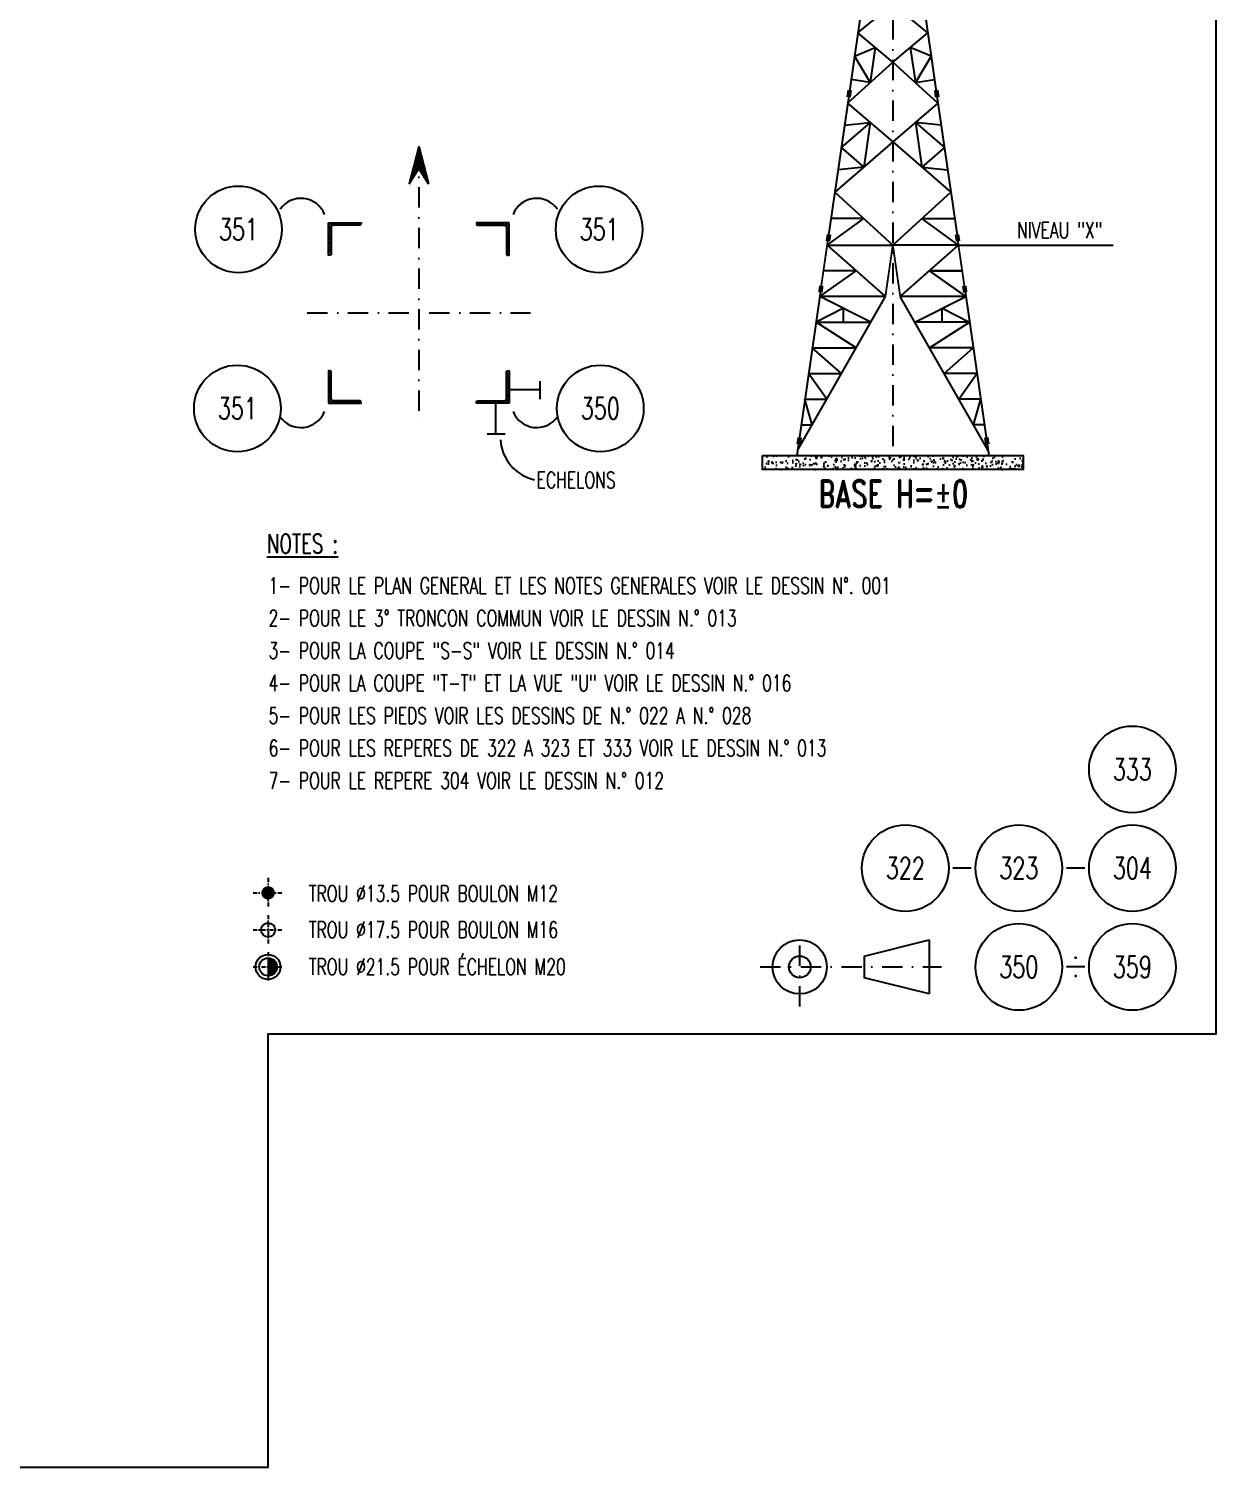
# Model space of a CAD drawing. Extents: x 142141 to 158361, y -133802 to -122322.
# Drawn here: x 153978 to 158361, y -133802 to -128490 of the extents above; entities that cross this region are included whole.
import ezdxf
from ezdxf.enums import TextEntityAlignment as Align

# ---------------------------------------------------------------- set-up
doc = ezdxf.new("R2010")
doc.units = 0
doc.header["$LTSCALE"] = 150
doc.header["$MEASUREMENT"] = 0
doc.linetypes.add('DASHDOT', pattern=[1, 0.5, -0.25, 0, -0.25])
doc.layers.get('0').update_dxf_attribs({"linetype": 'CONTINUOUS'})
for name, color, linetype in [('BOLLINI_1', 7, 'CONTINUOUS'), ('LM', 7, 'CONTINUOUS'), ('LS', 7, 'CONTINUOUS'), ('MZ', 6, 'DASHDOT'), ('NOTATION', 2, 'CONTINUOUS')]:
    doc.layers.add(name, color=color, linetype=linetype)
doc.styles.add('RD', font='ROMAND8.SHX', dxfattribs={"width": 0.7})
doc.styles.add('RQL', font='ROMANS8.SHX', dxfattribs={"width": 0.7})
doc.styles.add('RS', font='ROMANS8.shx', dxfattribs={"width": 0.7})

# ---------------------------------------------------------------- blocks, each defined once
blk = doc.blocks.new('xxx')
blk.add_circle((0, 0), 8)
at = {"color": 3, "style": 'RQL', "width": 0.7}
blk.add_attdef('POS', text='', height=4, dxfattribs=at).set_placement((0, 0), align=Align.MIDDLE)
at = {"style": 'RQL', "width": 0.7, "flags": 1}
for tag, p in [('POS1', (-0.39, -5.42)), ('TIPO', (-0.39, -8.66))]:
    blk.add_attdef(tag, p, '', height=2, dxfattribs=at)
blk = doc.blocks.new('*X18')
at = {"color": 0}
for p, q in [((117084.5, -38783), (117089.4, -38778.2)), ((117084.5, -38790.1), (117091.5, -38783.1)), ((117084.5, -38797.2), (117091.5, -38790.2)), ((117084.5, -38804.3), (117091.5, -38797.3)), ((117084.5, -38811.3), (117091.5, -38804.3)), ((117084.5, -38818.4), (117091.5, -38811.4)), ((117084.5, -38825.5), (117091.5, -38818.5)), ((117084.5, -38832.5), (117091.5, -38825.5)), ((117084.5, -38839.6), (117091.5, -38832.6)), ((117084.5, -38846.7), (117091.5, -38839.7)), ((117084.5, -38853.8), (117091.5, -38846.8)), ((117084.5, -38860.8), (117091.5, -38853.8)), ((117084.5, -38867.9), (117093.6, -38858.8)), ((117091.6, -38867.9), (117098.6, -38860.9)), ((117098.7, -38867.9), (117105.7, -38860.9)), ((117105.7, -38867.9), (117112.7, -38860.9)), ((117112.8, -38867.9), (117119.8, -38860.9)), ((117119.9, -38867.9), (117126.9, -38860.9)), ((117126.9, -38867.9), (117133.9, -38860.9)), ((117134, -38867.9), (117141, -38860.9)), ((117141.1, -38867.9), (117148.1, -38860.9)), ((117148.2, -38867.9), (117155.2, -38860.9)), ((117155.2, -38867.9), (117162.2, -38860.9)), ((117162.3, -38867.9), (117169.3, -38860.9)), ((117169.4, -38867.9), (117174.2, -38863))]:
    blk.add_line(p, q, dxfattribs=at)
blk = doc.blocks.new('12')
at = {"color": 0}
for p, q in [((-1, 0.06), (-0.06, 1)), ((-1, 0.01), (-0.01, 1)), ((-1, -0.03), (0.03, 1)), ((-1, -0.07), (0.07, 1)), ((0.09, -1), (-1, 0.09)), ((0.05, -1), (-1, 0.05)), ((0, -1), (-1, 0)), ((-0.99, 0.16), (-0.16, 0.99)), ((-0.99, 0.11), (-0.11, 0.99)), ((-0.99, -0.11), (0.11, 0.99)), ((-0.99, -0.15), (0.15, 0.99)), ((0.17, -0.99), (-0.99, 0.17)), ((0.13, -0.99), (-0.99, 0.13)), ((-0.98, 0.22), (-0.22, 0.98)), ((-0.98, -0.19), (0.19, 0.98)), ((0.21, -0.98), (-0.98, 0.21)), ((-0.97, -0.23), (0.23, 0.97)), ((0.24, -0.97), (-0.97, 0.24)), ((-0.96, 0.28), (-0.28, 0.96)), ((-0.96, -0.27), (0.27, 0.96)), ((0.28, -0.96), (-0.96, 0.28)), ((-0.95, -0.3), (0.3, 0.95)), ((0.31, -0.95), (-0.95, 0.31)), ((-0.94, 0.34), (-0.34, 0.94)), ((-0.94, -0.33), (0.33, 0.94)), ((0.35, -0.94), (-0.94, 0.35)), ((-0.93, -0.37), (0.37, 0.93)), ((0.38, -0.93), (-0.93, 0.38)), ((-0.92, -0.4), (0.4, 0.92)), ((-0.91, 0.42), (-0.42, 0.91)), ((0.41, -0.91), (-0.91, 0.41)), ((-0.9, -0.43), (0.43, 0.9)), ((0.44, -0.9), (-0.9, 0.44)), ((-0.89, -0.46), (0.46, 0.89)), ((0.47, -0.88), (-0.88, 0.47)), ((-0.87, -0.49), (0.49, 0.87)), ((0.5, -0.87), (-0.87, 0.5)), ((-0.86, 0.52), (-0.52, 0.86)), ((-0.86, -0.52), (0.52, 0.86)), ((0.53, -0.85), (-0.85, 0.53)), ((-0.84, -0.54), (0.54, 0.84)), ((0.55, -0.83), (-0.83, 0.55)), ((-0.82, -0.57), (0.57, 0.82)), ((0.58, -0.81), (-0.81, 0.58)), ((-0.8, -0.6), (0.6, 0.8)), ((0.61, -0.79), (-0.79, 0.61)), ((-0.78, -0.62), (0.62, 0.78)), ((0.63, -0.78), (-0.78, 0.63)), ((-0.76, -0.65), (0.65, 0.76)), ((0.66, -0.75), (-0.75, 0.66)), ((-0.74, -0.67), (0.67, 0.74)), ((0.68, -0.73), (-0.73, 0.68)), ((-0.72, -0.69), (0.69, 0.72)), ((0.7, -0.71), (-0.71, 0.7)), ((-0.7, -0.72), (0.72, 0.7)), ((0.73, -0.69), (-0.69, 0.73)), ((0.75, -0.67), (-0.67, 0.75)), ((-0.67, -0.74), (0.74, 0.67)), ((-0.65, -0.76), (0.76, 0.65)), ((0.77, -0.64), (-0.64, 0.77)), ((-0.63, -0.78), (0.78, 0.63)), ((0.79, -0.62), (-0.62, 0.79)), ((-0.6, -0.8), (0.8, 0.6)), ((0.81, -0.59), (-0.59, 0.81)), ((-0.57, -0.82), (0.82, 0.57)), ((0.83, -0.56), (-0.56, 0.83)), ((-0.55, -0.84), (0.84, 0.55)), ((0.84, -0.54), (-0.54, 0.84)), ((-0.52, -0.85), (0.85, 0.52)), ((0.86, -0.51), (-0.51, 0.86)), ((-0.49, -0.87), (0.87, 0.49)), ((0.88, -0.48), (-0.48, 0.88)), ((-0.46, -0.89), (0.89, 0.46)), ((0.89, -0.45), (-0.45, 0.89)), ((-0.43, -0.9), (0.9, 0.43)), ((0.91, -0.42), (-0.42, 0.91)), ((-0.4, -0.92), (0.92, 0.4)), ((0.92, -0.39), (-0.39, 0.92)), ((-0.37, -0.93), (0.93, 0.37)), ((0.93, -0.36), (-0.36, 0.93)), ((-0.34, -0.94), (0.94, 0.34)), ((0.95, -0.33), (-0.33, 0.95)), ((-0.3, -0.95), (0.95, 0.3)), ((0.96, -0.29), (-0.29, 0.96)), ((-0.27, -0.96), (0.96, 0.27)), ((0.97, -0.26), (-0.26, 0.97)), ((-0.23, -0.97), (0.97, 0.23)), ((0.98, -0.22), (-0.22, 0.98)), ((-0.2, -0.98), (0.98, 0.2)), ((0.98, -0.18), (-0.18, 0.98)), ((-0.16, -0.99), (0.99, 0.16)), ((0.99, -0.14), (-0.14, 0.99)), ((-0.12, -0.99), (0.99, 0.12)), ((0.99, -0.1), (-0.1, 0.99)), ((-0.08, -1), (1, 0.08)), ((1, -0.06), (-0.06, 1)), ((-0.04, -1), (1, 0.04)), ((1, -0.02), (-0.02, 1)), ((1, 0.02), (0.02, 1)), ((1, 0.07), (0.07, 1)), ((0.99, 0.12), (0.12, 0.99)), ((0.98, 0.17), (0.17, 0.98)), ((0.97, 0.23), (0.23, 0.97)), ((0.96, 0.29), (0.29, 0.96)), ((0.93, 0.36), (0.36, 0.93)), ((0.9, 0.44), (0.44, 0.9)), ((0.84, 0.55), (0.55, 0.84)), ((-0.04, -1), (-1, -0.04)), ((-0.09, -1), (-1, -0.09)), ((-0.14, -0.99), (-0.99, -0.14)), ((-0.2, -0.98), (-0.98, -0.2)), ((-0.25, -0.97), (-0.97, -0.25)), ((-0.32, -0.95), (-0.95, -0.32)), ((-0.39, -0.92), (-0.92, -0.39)), ((-0.48, -0.88), (-0.88, -0.48)), ((-0.6, -0.8), (-0.8, -0.6)), ((0.01, -1), (1, -0.01)), ((0.05, -1), (1, -0.05)), ((0.1, -0.99), (0.99, -0.1)), ((0.15, -0.99), (0.99, -0.15)), ((0.21, -0.98), (0.98, -0.21)), ((0.27, -0.96), (0.96, -0.27)), ((0.33, -0.94), (0.94, -0.33)), ((0.41, -0.91), (0.91, -0.41)), ((0.5, -0.87), (0.87, -0.5)), ((0.66, -0.75), (0.75, -0.66))]:
    blk.add_line(p, q, dxfattribs=at)
blk.add_circle((0, 0), 1)
blk = doc.blocks.new('16')
blk.add_circle((0, 0), 1)
blk = doc.blocks.new('20')
at = {"color": 0}
for p, q in [((0, 0.98), (0.02, 1)), ((0, 0.94), (0.06, 1)), ((1, -0.01), (0, 0.99)), ((0, 0.89), (0.1, 0.99)), ((0, 0.85), (0.14, 0.99)), ((0, 0.8), (0.18, 0.98)), ((0, 0.76), (0.22, 0.98)), ((0, 0.71), (0.25, 0.97)), ((0, 0.67), (0.29, 0.96)), ((1, -0.05), (0, 0.95)), ((0, 0.62), (0.32, 0.95)), ((0, 0.58), (0.36, 0.93)), ((0, 0.53), (0.39, 0.92)), ((0, 0.49), (0.42, 0.91)), ((1, -0.09), (0, 0.9)), ((0, 0.44), (0.45, 0.89)), ((0, 0.4), (0.48, 0.88)), ((0.99, -0.13), (0, 0.86)), ((0, 0.35), (0.51, 0.86)), ((0, 0.31), (0.54, 0.84)), ((0, 0.26), (0.56, 0.83)), ((0.99, -0.17), (0, 0.81)), ((0, 0.22), (0.59, 0.81)), ((0, 0.17), (0.61, 0.79)), ((0.98, -0.21), (0, 0.77)), ((0, 0.13), (0.64, 0.77)), ((0, 0.08), (0.66, 0.75)), ((0, 0.04), (0.69, 0.73)), ((0.97, -0.25), (0, 0.72)), ((0, -0.01), (0.71, 0.7)), ((0.96, -0.28), (0, 0.68)), ((0, -0.05), (0.73, 0.68)), ((0, -0.1), (0.75, 0.66)), ((0.95, -0.32), (0, 0.63)), ((0, -0.14), (0.77, 0.63)), ((0, -0.19), (0.79, 0.61)), ((0.94, -0.35), (0, 0.59)), ((0, -0.23), (0.81, 0.58)), ((0, -0.28), (0.83, 0.56)), ((0.92, -0.38), (0, 0.54)), ((0, -0.32), (0.85, 0.53)), ((0.91, -0.41), (0, 0.5)), ((0, -0.36), (0.87, 0.5)), ((0, -0.41), (0.88, 0.47)), ((0.9, -0.44), (0, 0.45)), ((0, -0.45), (0.9, 0.44)), ((0.88, -0.47), (0, 0.41)), ((0, -0.5), (0.91, 0.41)), ((0, -0.54), (0.92, 0.38)), ((0.87, -0.5), (0, 0.36)), ((0, -0.59), (0.94, 0.35)), ((0.85, -0.53), (0, 0.32)), ((0, -0.63), (0.95, 0.31)), ((0, -0.68), (0.96, 0.28)), ((0.83, -0.56), (0, 0.27)), ((0, -0.72), (0.97, 0.25)), ((0.81, -0.58), (0, 0.23)), ((0, -0.77), (0.98, 0.21)), ((0.79, -0.61), (0, 0.18)), ((0, -0.81), (0.99, 0.17)), ((0.77, -0.63), (0, 0.14)), ((0, -0.86), (0.99, 0.13)), ((0.75, -0.66), (0, 0.09)), ((0, -0.9), (1, 0.09)), ((0.73, -0.68), (0, 0.05)), ((0, -0.95), (1, 0.05)), ((0.71, -0.7), (0, 0.01)), ((0, -0.99), (1, 0.01)), ((1, 0.04), (0.04, 1)), ((1, 0.09), (0.09, 1)), ((0.99, 0.14), (0.14, 0.99)), ((0.98, 0.19), (0.19, 0.98)), ((0.97, 0.25), (0.25, 0.97)), ((0.95, 0.31), (0.31, 0.95)), ((0.92, 0.38), (0.38, 0.92)), ((0.88, 0.47), (0.47, 0.88)), ((0.81, 0.59), (0.59, 0.81)), ((0.69, -0.73), (0, -0.04)), ((0.66, -0.75), (0, -0.08)), ((0.64, -0.77), (0, -0.13)), ((0.61, -0.79), (0, -0.17)), ((0.59, -0.81), (0, -0.22)), ((0.56, -0.83), (0, -0.26)), ((0.54, -0.84), (0, -0.31)), ((0.51, -0.86), (0, -0.35)), ((0.48, -0.88), (0, -0.4)), ((0.45, -0.89), (0, -0.44)), ((0.42, -0.91), (0, -0.49)), ((0.39, -0.92), (0, -0.53)), ((0.36, -0.93), (0, -0.58)), ((0.32, -0.95), (0, -0.62)), ((0.29, -0.96), (0, -0.67)), ((0.25, -0.97), (0, -0.71)), ((0.22, -0.98), (0, -0.76)), ((0.18, -0.98), (0, -0.8)), ((0.14, -0.99), (0, -0.85)), ((0.1, -0.99), (0, -0.89)), ((0.04, -1), (1, -0.04)), ((0.09, -1), (1, -0.09)), ((0.14, -0.99), (0.99, -0.14)), ((0.19, -0.98), (0.98, -0.19)), ((0.25, -0.97), (0.97, -0.25)), ((0.31, -0.95), (0.95, -0.31)), ((0.38, -0.92), (0.92, -0.38)), ((0.47, -0.88), (0.88, -0.47)), ((0.59, -0.81), (0.81, -0.59))]:
    blk.add_line(p, q, dxfattribs=at)
blk.add_line((0, 1), (0, -1))
blk.add_circle((0, 0), 1)

msp = doc.modelspace()

# ---------------------------------------------------------------- hatches: boundary and pattern name
at = {"layer": 'LS'}
h = msp.add_hatch(dxfattribs=at)
h.set_pattern_fill('AR-CONC', color=3, scale=7.110105, style=0)
h.set_pattern_definition([(50, (134450.46, -134561.713), (50.997955, -4.46174), [5.33258, -58.65837]), (355, (134450.46, -134561.713), (-9.86537, 53.48165), [4.26606, -46.9267]), (100.4514, (134454.71, -134562.085), (41.13263, 49.01988), [4.532, -49.85194]), (46.1842, (134450.46, -134547.49), (75.88196, -11.76858), [7.99887, -87.98755]), (96.6356, (134456.78, -134548.474), (66.4555, 69.2608), [6.798, -74.7779]), (351.1842, (134450.46, -134547.49), (66.45545, 69.26086), [6.3991, -70.39004]), (21, (134457.57, -134551.05), (42.44072, -28.62663), [5.33258, -58.65837]), (326, (134457.57, -134551.05), (17.29998, 51.55893), [4.26606, -46.9267]), (71.4514, (134461.106, -134553.434), (59.74071, 22.93226), [4.532, -49.85194]), (37.5, (134450.46, -134561.713), (0.864579, 23.669104), [0, -46.357888, 0, -47.637706, 0, -47.10445]), (7.5, (134450.46, -134561.713), (18.704522, 28.043089), [0, -27.160603, 0, -45.291372, 0, -17.953016]), (327.5, (134434.604, -134561.713), (37.955338, -1.603675), [0, -17.775264, 0, -55.458822, 0, -73.58959]), (317.5, (134427.494, -134561.713), (41.46515, 7.11757), [0, -23.107843, 0, -36.830346, 0, -52.259275])])
h.paths.add_polyline_path([(157648.64, -130066.517), (156685.454, -130066.517), (156685.454, -130118.343), (157648.64, -130118.343)])

# ---------------------------------------------------------------- linework, layer by layer
at = {"color": 6, "ltscale": 0.01}
for p, q in [((157094.367, -128113.637), (157005.372, -128730.177)), ((157239.727, -128113.637), (157328.721, -128730.177)), ((157037.807, -128505.477), (157167.047, -128400.014)), ((157296.287, -128505.477), (157167.047, -128400.014)), ((157167.047, -128613.786), (157037.807, -128505.477)), ((157167.047, -128613.786), (157296.287, -128505.477)), ((157025.332, -128591.899), (157102.427, -128559.632)), ((157025.332, -128591.899), (157083.715, -128689.264)), ((157102.427, -128559.632), (157083.715, -128689.264)), ((157308.762, -128591.899), (157231.667, -128559.632)), ((157231.667, -128559.632), (157250.379, -128689.264)), ((157308.762, -128591.899), (157250.379, -128689.264)), ((157000.383, -128764.742), (157167.047, -128613.786)), ((157333.711, -128764.742), (157167.047, -128613.786)), ((157083.715, -128689.264), (157012.857, -128678.32)), ((157250.379, -128689.264), (157321.236, -128678.32)), ((157005.372, -128730.177), (156928.664, -129261.598)), ((157002.264, -128717.548), (156998.819, -128741.412)), ((157012.272, -128718.993), (157008.827, -128742.857)), ((157321.821, -128718.993), (157325.266, -128742.857)), ((157331.83, -128717.548), (157335.274, -128741.412)), ((156925.455, -129249.666), (156922.01, -129273.53)), ((156924.686, -129289.157), (157167.047, -129289.157)), ((156924.686, -129289.157), (157167.047, -129289.157)), ((156935.463, -129251.111), (156932.019, -129274.975)), ((157409.407, -129289.157), (157167.047, -129289.157)), ((157409.407, -129289.157), (157167.047, -129289.157)), ((157398.63, -129251.111), (157402.075, -129274.975)), ((157408.638, -129249.666), (157412.083, -129273.53)), ((156901.196, -129451.896), (156812.478, -130066.517)), ((157432.898, -129451.896), (157521.616, -130066.517)), ((156815.215, -130047.557), (157139.679, -129478.757)), ((157085.602, -129573.557), (156897.318, -129478.757)), ((157518.879, -130047.557), (157194.415, -129478.757)), ((157248.492, -129573.557), (157436.775, -129478.757)), ((156984.618, -129522.712), (156883.634, -129573.557)), ((156984.618, -129573.557), (156984.618, -129522.712)), ((157349.476, -129573.557), (157349.476, -129522.712)), ((157349.476, -129522.712), (157450.459, -129573.557)), ((157031.524, -129668.357), (156883.634, -129573.557)), ((156883.634, -129573.557), (157085.602, -129573.557)), ((157450.459, -129573.557), (157248.492, -129573.557)), ((157302.569, -129668.357), (157450.459, -129573.557)), ((156977.447, -129763.157), (156869.95, -129668.357)), ((156869.95, -129668.357), (157031.524, -129668.357)), ((157464.143, -129668.357), (157302.569, -129668.357)), ((157356.647, -129763.157), (157464.143, -129668.357)), ((156923.369, -129857.957), (156856.266, -129763.157)), ((156856.266, -129763.157), (156977.447, -129763.157)), ((157477.827, -129763.157), (157356.647, -129763.157)), ((157410.724, -129857.957), (157477.827, -129763.157)), ((156869.292, -129952.757), (156842.582, -129857.957)), ((156842.582, -129857.957), (156923.369, -129857.957)), ((157491.511, -129857.957), (157410.724, -129857.957)), ((157464.802, -129952.757), (157491.511, -129857.957)), ((156828.899, -129952.757), (156869.292, -129952.757)), ((157505.195, -129952.757), (157464.802, -129952.757)), ((156817.156, -129999.946), (156813.711, -130023.81)), ((156827.164, -130001.391), (156823.719, -130025.255)), ((157506.929, -130001.391), (157510.374, -130025.255)), ((157516.938, -129999.946), (157520.382, -130023.81))]:
    msp.add_line(p, q, dxfattribs=at)
at = {"color": 3}
for p, q in [((156897.318, -129478.757), (157032.182, -129383.957)), ((157032.182, -129383.957), (156911.002, -129383.957)), ((157436.775, -129478.757), (157301.911, -129383.957)), ((157301.911, -129383.957), (157423.091, -129383.957))]:
    msp.add_line(p, q, dxfattribs=at)
at = {"color": 0}
for p, q in [((157060.816, -131914.878), (157301.252, -131854.878)), ((157301.252, -131854.878), (157301.252, -132054.878)), ((157060.816, -131914.878), (157060.816, -131994.878)), ((157301.252, -132054.878), (157060.816, -131994.878))]:
    msp.add_line(p, q, dxfattribs=at)
at = {"color": 6, "ltscale": 0.01}
for points in [[(157005.372, -128730.177), (156928.664, -129261.598)], [(157328.721, -128730.177), (157405.429, -129261.598)], [(157000.383, -128764.742), (157167.047, -128908.59)], [(157333.711, -128764.742), (157167.047, -128908.59)], [(157083.715, -128836.666), (156976.664, -128929.062)], [(156988.524, -128846.902), (157083.715, -128836.666)], [(157083.715, -128836.666), (157059.996, -129000.986)], [(157345.57, -128846.902), (157250.379, -128836.666)], [(157250.379, -128836.666), (157357.429, -128929.062)], [(157250.379, -128836.666), (157274.097, -129000.986)], [(157167.047, -128908.59), (156952.945, -129093.382)], [(157167.047, -128908.59), (157381.148, -129093.382)], [(156976.664, -128929.062), (157059.996, -129000.986)], [(157357.429, -128929.062), (157274.097, -129000.986)], [(157059.996, -129000.986), (156964.805, -129011.222)], [(157274.097, -129000.986), (157369.289, -129011.222)], [(156952.945, -129093.382), (157167.047, -129289.157)], [(157381.148, -129093.382), (157167.047, -129289.157)], [(156924.686, -129289.157), (157059.996, -129191.269)], [(157059.996, -129191.269), (156938.816, -129191.269)], [(157409.407, -129289.157), (157274.097, -129191.269)], [(157274.097, -129191.269), (157395.278, -129191.269)], [(156925.455, -129249.666), (156922.01, -129273.53)], [(156935.463, -129251.111), (156932.019, -129274.975)], [(157398.63, -129251.111), (157402.075, -129274.975)], [(157408.638, -129249.666), (157412.083, -129273.53)]]:
    msp.add_lwpolyline(points, dxfattribs=at)
at = {"color": 3, "const_width": 6.667}
for points in [[(156928.664, -129261.598), (156901.196, -129451.896)], [(157139.679, -129478.757), (156924.686, -129289.157)], [(157139.679, -129478.757), (157167.047, -129289.157)], [(157194.415, -129478.757), (157167.047, -129289.157)], [(157194.415, -129478.757), (157409.407, -129289.157)], [(157405.429, -129261.598), (157432.898, -129451.896)], [(156897.318, -129478.757), (157032.182, -129383.957)], [(157032.182, -129383.957), (156911.002, -129383.957)], [(157436.775, -129478.757), (157301.911, -129383.957)], [(157301.911, -129383.957), (157423.091, -129383.957)], [(156898.087, -129439.266), (156894.643, -129463.13)], [(156908.095, -129440.711), (156904.651, -129464.575)], [(157425.998, -129440.711), (157429.443, -129464.575)], [(157436.006, -129439.266), (157439.451, -129463.13)], [(156897.318, -129478.757), (157139.679, -129478.757)], [(157436.775, -129478.757), (157194.415, -129478.757)]]:
    msp.add_lwpolyline(points, dxfattribs=at)
at = {"color": 0}
for radius in [100, 40]:
    msp.add_circle((156823.544, -131954.878), radius, dxfattribs=at)
at = {"layer": 'LM'}
for p, q in [((155750.657, -129822.917), (155865.25, -129822.917)), ((155700.316, -129873.258), (155700.316, -129987.851))]:
    msp.add_line(p, q, dxfattribs=at)
at = {"layer": 'LS', "color": 6}
for p, q in [((155417.342, -128925.593), (155381.455, -129062.887)), ((155417.342, -128935.716), (155385.941, -129055.848)), ((155417.342, -128945.839), (155390.427, -129048.809)), ((155417.342, -128955.962), (155394.912, -129041.77)), ((155417.342, -128966.085), (155399.398, -129034.732)), ((155417.342, -128925.593), (155453.228, -129062.887)), ((155417.342, -128935.716), (155448.742, -129055.848)), ((155417.342, -128945.839), (155444.256, -129048.809)), ((155417.342, -128955.962), (155439.771, -129041.77)), ((155417.342, -128966.085), (155435.285, -129034.732)), ((155381.455, -129062.887), (155417.342, -129006.577)), ((155417.342, -128976.208), (155403.884, -129027.693)), ((155417.342, -128986.331), (155408.37, -129020.654)), ((155417.342, -128996.454), (155412.856, -129013.616)), ((155417.342, -128996.454), (155412.856, -129013.616)), ((155417.342, -128976.208), (155430.799, -129027.693)), ((155417.342, -128986.331), (155426.313, -129020.654)), ((155417.342, -128996.454), (155421.827, -129013.616)), ((155417.342, -128996.454), (155421.827, -129013.616)), ((155453.228, -129062.887), (155417.342, -129006.577)), ((155454.081, -129064.225), (155417.342, -129006.577)), ((157409.407, -129289.157), (157980.045, -129289.157))]:
    msp.add_line(p, q, dxfattribs=at)
at = {"layer": 'LS', "color": 0}
for p, q in [((155865.25, -129858.238), (155865.25, -129791.752)), ((155735.637, -129987.851), (155669.151, -129987.851)), ((157456.527, -131590.121), (157389.193, -131590.121)), ((157875.653, -131590.121), (157808.318, -131590.121)), ((157875.653, -131954.878), (157808.318, -131954.878))]:
    msp.add_line(p, q, dxfattribs=at)
at = {"layer": 'LS', "color": 8}
msp.add_lwpolyline([(142140.931, -122322.455), (142140.931, -133802.455), (154860.931, -133802.455), (154860.931, -132202.455), (158360.931, -132202.455), (158360.931, -122322.455), (142140.931, -122322.455)], close=True, dxfattribs=at)
at = {"layer": 'LS', "color": 6}
for points in [[(155084.008, -129206.627), (155204.008, -129206.627), (155204.008, -129211.294, -0.41421356), (155199.342, -129215.96), (155102.675, -129215.96, 0.41421356), (155093.342, -129225.294), (155093.342, -129321.96, -0.41421356), (155088.675, -129326.627), (155084.008, -129326.627)], [(155750.675, -129206.627), (155630.675, -129206.627), (155630.675, -129211.294, 0.41421356), (155635.342, -129215.96), (155732.008, -129215.96, -0.41421356), (155741.342, -129225.294), (155741.342, -129321.96, 0.41421356), (155746.008, -129326.627), (155750.675, -129326.627)], [(155084.008, -129873.258), (155204.008, -129873.258), (155204.008, -129868.591, 0.41421356), (155199.342, -129863.924), (155102.675, -129863.924, -0.41421356), (155093.342, -129854.591), (155093.342, -129757.924, 0.41421356), (155088.675, -129753.258), (155084.008, -129753.258)], [(155750.675, -129873.258), (155630.675, -129873.258), (155630.675, -129868.591, -0.41421356), (155635.342, -129863.924), (155732.008, -129863.924, 0.41421356), (155741.342, -129854.591), (155741.342, -129757.924, -0.41421356), (155746.008, -129753.258), (155750.675, -129753.258)]]:
    msp.add_lwpolyline(points, format="xyb", close=True, dxfattribs=at)
at = {"layer": 'LS', "color": 3}
msp.add_lwpolyline([(156685.454, -130066.517), (157648.64, -130066.517), (157648.64, -130118.343), (156685.454, -130118.343)], close=True, dxfattribs=at)
at = {"layer": 'LS', "color": 0, "const_width": 4.5}
for points in [[(157839.236, -131921.21, 1), (157844.736, -131921.21, 1)], [(157839.236, -131988.545, 1), (157844.736, -131988.545, 1)]]:
    msp.add_lwpolyline(points, format="xyb", close=True, dxfattribs=at)
at = {"layer": 'LS', "color": 0}
msp.add_circle((154860.931, -131954.878), 45.935, dxfattribs=at)
at = {"layer": 'LS', "color": 6}
for centre, radius, start, end in [((154982.091, -129210.505), 93.834, 21.550402, 144.593476), ((155852.592, -129210.505), 93.834, 35.406524, 158.449598), ((154982.091, -129869.38), 93.834, 215.406524, 338.449598), ((155852.592, -129869.38), 93.834, 201.550402, 324.593476), ((155880.616, -129997.52), 162.704, 183.979904, 257.138908)]:
    msp.add_arc(centre, radius, start, end, dxfattribs=at)
at = {"layer": 'MZ'}
for p, q in [((157167.047, -127404.64), (157167.047, -130066.517)), ((155417.342, -128925.593), (155417.342, -129953.44)), ((155005.544, -129539.942), (155829.139, -129539.942)), ((156823.544, -132101.485), (156823.544, -131808.271)), ((156676.937, -131954.878), (157346.447, -131954.878))]:
    msp.add_line(p, q, dxfattribs=at)
at = {"layer": 'MZ', "ltscale": 0.2}
for p, q in [((154860.931, -131626.365), (154860.931, -131736.084)), ((154806.072, -131681.224), (154915.79, -131681.224)), ((154860.931, -131763.192), (154860.931, -131872.91)), ((154860.931, -131763.192), (154860.931, -131872.91)), ((154806.072, -131818.051), (154915.79, -131818.051)), ((154806.072, -131818.051), (154915.79, -131818.051)), ((154860.931, -131900.019), (154860.931, -132009.737)), ((154806.072, -131954.878), (154915.79, -131954.878))]:
    msp.add_line(p, q, dxfattribs=at)

# ---------------------------------------------------------------- block references
at = {"layer": 'BOLLINI_1'}
for p, xscale, yscale, zscale, values in [((154751.771, -129231.212), 19.99950000006855, 19.99950000006855, 19.99950000006855, {'POS': '351'}), ((156082.912, -129231.212), 19.99950000006855, 19.99950000006855, 19.99950000006855, {'POS': '351'}), ((154747.506, -129892.536), 19.99950000006855, 19.99950000006855, 19.99950000006855, {'POS': '351'}), ((156087.178, -129892.536), 19.99950000006855, 19.99950000006855, 19.99950000006855, {'POS': '350'}), ((158051.549, -131225.364), 19.9979999999973, 19.9979999999973, 19.9979999999973, {'POS': '333'}), ((157213.297, -131590.121), 19.9979999999973, 19.9979999999973, 19.9979999999973, {'POS': '322'}), ((157632.423, -131590.121), 19.9979999999973, 19.9979999999973, 19.9979999999973, {'POS': '323'}), ((158051.549, -131590.121), 19.9979999999973, 19.9979999999973, 19.9979999999973, {'POS': '304'}), ((157632.423, -131954.878), 19.9979999999973, 19.9979999999973, 19.9979999999973, {'POS': '350'}), ((158051.549, -131954.878), 19.9979999999973, 19.9979999999973, 19.9979999999973, {'POS': '359'})]:
    msp.add_blockref('xxx', p, dxfattribs=dict(at, xscale=xscale, yscale=yscale, zscale=zscale)).add_auto_attribs(values)
at = {"layer": 'LM'}
for name, p, xscale, yscale, zscale, rotation in [('12', (154860.931, -131681.224), 20.79999999947743, 20.79999999947743, 20.79999999947743, 344.7569620653314), ('16', (154860.931, -131818.051), 26.00000000012995, 26.00000000012995, 26.00000000012995, 280.755082505952)]:
    msp.add_blockref(name, p, dxfattribs=dict(at, xscale=xscale, yscale=yscale, zscale=zscale, rotation=rotation))
at = {"layer": 'LM', "xscale": 32.90000000036427, "yscale": 32.90000000036427, "zscale": 32.90000000036427}
msp.add_blockref('20', (154860.931, -131954.878), dxfattribs=at)
at = {"layer": 'LS', "color": 6, "yscale": 1.333333333333, "zscale": 1.333333333333, "rotation": 180}
for p, xscale in [((-1028.66, -181030.475), -1.333333333333), ((311863.343, -181030.475), 1.333333333333)]:
    msp.add_blockref('*X18', p, dxfattribs=dict(at, xscale=xscale))
at = {"layer": 'LS', "color": 6, "yscale": 1.333333333333, "zscale": 1.333333333333}
for p, xscale in [((-1028.66, -78049.41), 1.333333333333), ((311863.343, -78049.41), -1.333333333333)]:
    msp.add_blockref('*X18', p, dxfattribs=dict(at, xscale=xscale))

# ---------------------------------------------------------------- texts
at = {"color": 7, "style": 'RS', "width": 0.7}
for s, p in [('NIVEAU "X"', (157626.288, -129264.34)), ('ECHELONS', (155852.322, -130186.899))]:
    msp.add_text(s, height=60, dxfattribs=at).set_placement(p)
at = {"layer": 'LM', "color": 0, "style": 'RS', "width": 0.7}
for s, p in [('1- POUR LE PLAN GENERAL ET LES NOTES GENERALES VOIR LE DESSIN N%%D. 001', (154862.873, -130576.881)), ('2- POUR LE 3° TRONCON COMMUN VOIR LE DESSIN N.° 013', (154862.873, -130696.881)), ('3- POUR LA COUPE "S-S" VOIR LE DESSIN N.° 014', (154862.873, -130816.881)), ('4- POUR LA COUPE "T-T" ET LA VUE "U" VOIR LE DESSIN N.° 016', (154862.873, -130936.881)), ('5- POUR LES PIEDS VOIR LES DESSINS DE N.° 022 A N.° 028', (154862.873, -131056.881)), ('6- POUR LES REPERES DE 322 A 323 ET 333 VOIR LE DESSIN N.° 013', (154862.873, -131176.881)), ('7- POUR LE REPERE 304 VOIR LE DESSIN N.° 012', (154862.873, -131296.881))]:
    msp.add_text(s, height=60, dxfattribs=at).set_placement(p)
at = {"layer": 'LM', "linetype": 'ByBlock', "style": 'RS', "width": 0.7}
for s, p in [('TROU %%C13.5 POUR BOULON M12', (155011.21, -131713.785)), ('TROU %%C17.5 POUR BOULON M16', (155011.249, -131847.568)), ('TROU %%C21.5 POUR ÉCHELON M20', (155011.223, -131984.394))]:
    msp.add_text(s, height=60, dxfattribs=at).set_placement(p)
at = {"layer": 'LS', "color": 3, "insert": (157169.445, -130207.707), "char_height": 100, "attachment_point": 5, "style": 'RD'}
msp.add_mtext('BASE H=%%P0', dxfattribs=at)
at = {"layer": 'NOTATION', "color": 0, "style": 'RS', "width": 0.7}
msp.add_text('%%uNOTES :', height=70, dxfattribs=at).set_placement((154856.717, -130427.08))

doc.saveas('drawing.dxf')
